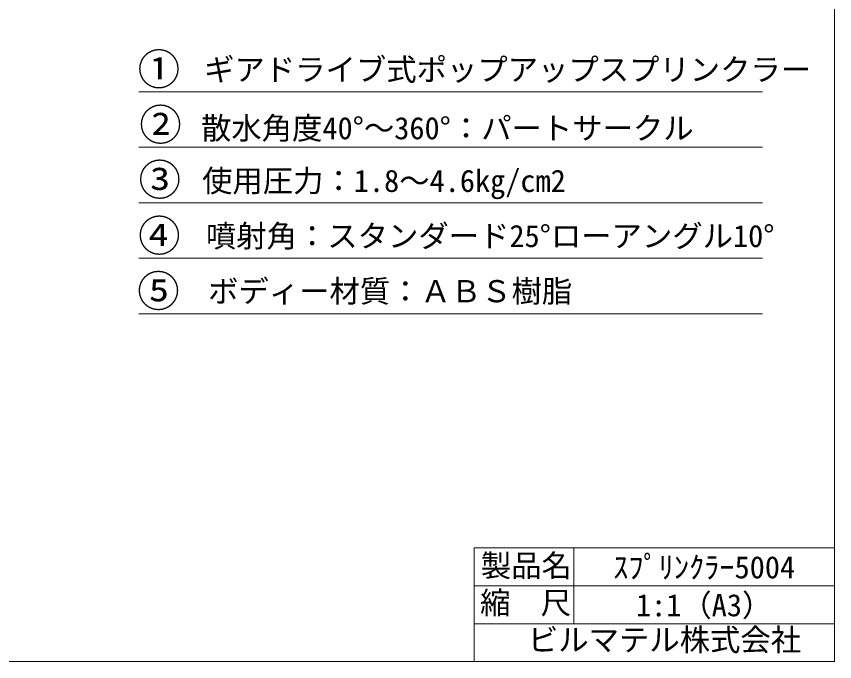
# Model space of a CAD drawing. Units: millimetres on the paper. Extents: x -192 to 192, y -138 to 138.
# Drawn here: x 20 to 192.5, y -138.5 to -2.3 of the extents above; entities that cross this region are included whole.
import ezdxf
from ezdxf.enums import TextEntityAlignment as Align

# ---------------------------------------------------------------- set-up
doc = ezdxf.new("R2010")
doc.units = ezdxf.units.MM
doc.layers.add('0-0_0', color=7, linetype='Continuous', lineweight=18)
doc.layers.add('0-5_TEXT', color=7, linetype='Continuous')
doc.styles.add('ＭＳ ゴシック', font='')
doc.styles.get('ＭＳ ゴシック').set_extended_font_data('MS Gothic')

msp = doc.modelspace()

# ---------------------------------------------------------------- linework, layer by layer
at = {"layer": '0-0_0'}
for p, q in [((192.5, -138.5), (192.5, 138.5)), ((45.782, -18.266), (177.286, -18.266)), ((45.782, -29.971), (177.286, -29.971)), ((45.782, -41.677), (177.286, -41.677)), ((45.782, -53.383), (177.286, -53.383)), ((45.782, -65.089), (177.286, -65.089)), ((45.782, -65.089), (177.286, -65.089)), ((116.5, -114.5), (192.5, -114.5)), ((116.5, -138.5), (116.5, -114.5)), ((137.5, -130.5), (137.5, -114.5)), ((116.5, -122.5), (192.5, -122.5)), ((116.5, -130.5), (192.5, -130.5)), ((116.5, -130.5), (192.5, -130.5)), ((-192.5, -138.5), (192.5, -138.5))]:
    msp.add_line(p, q, dxfattribs=at)

# ---------------------------------------------------------------- texts
at = {"layer": '0-0_0', "color": 5, "style": 'ＭＳ ゴシック'}
for s, p in [('①', (45.533, -18.762)), ('②', (45.873, -30.468)), ('③', (45.714, -42.07)), ('④', (45.625, -53.88)), ('⑤', (45.431, -65.556))]:
    msp.add_text(s, height=6.569, dxfattribs=at).set_placement(p, align=Align.BOTTOM_LEFT)
at = {"layer": '0-0_0', "style": 'ＭＳ ゴシック'}
for s, p in [('ギアドライブ式ポップアップスプリンクラー', (59.557, -17.305)), ('散水角度40°～360°：パートサークル', (58.894, -29.68)), ('使用圧力：1.8～4.6kg/cm2', (59.111, -40.793)), ('噴射角：スタンダード25°ローアングル10°', (59.927, -52.434)), ('ボディー材質：ＡＢＳ樹脂', (60.382, -64.082))]:
    msp.add_text(s, height=4.692, dxfattribs=at).set_placement(p, align=Align.BOTTOM_LEFT)
at = {"layer": '0-5_TEXT', "style": 'ＭＳ ゴシック'}
for s, p in [('製品名', (117.893, -121.985)), ('ｽﾌﾟﾘﾝｸﾗｰ5004', (145.8, -122.34)), ('縮\u3000尺', (117.726, -129.839)), ('1:1（A3）', (150.6, -130.34)), ('ビルマテル株式会社', (127.833, -137.64))]:
    msp.add_text(s, height=4.692, dxfattribs=at).set_placement(p, align=Align.BOTTOM_LEFT)

doc.saveas('drawing.dxf')
